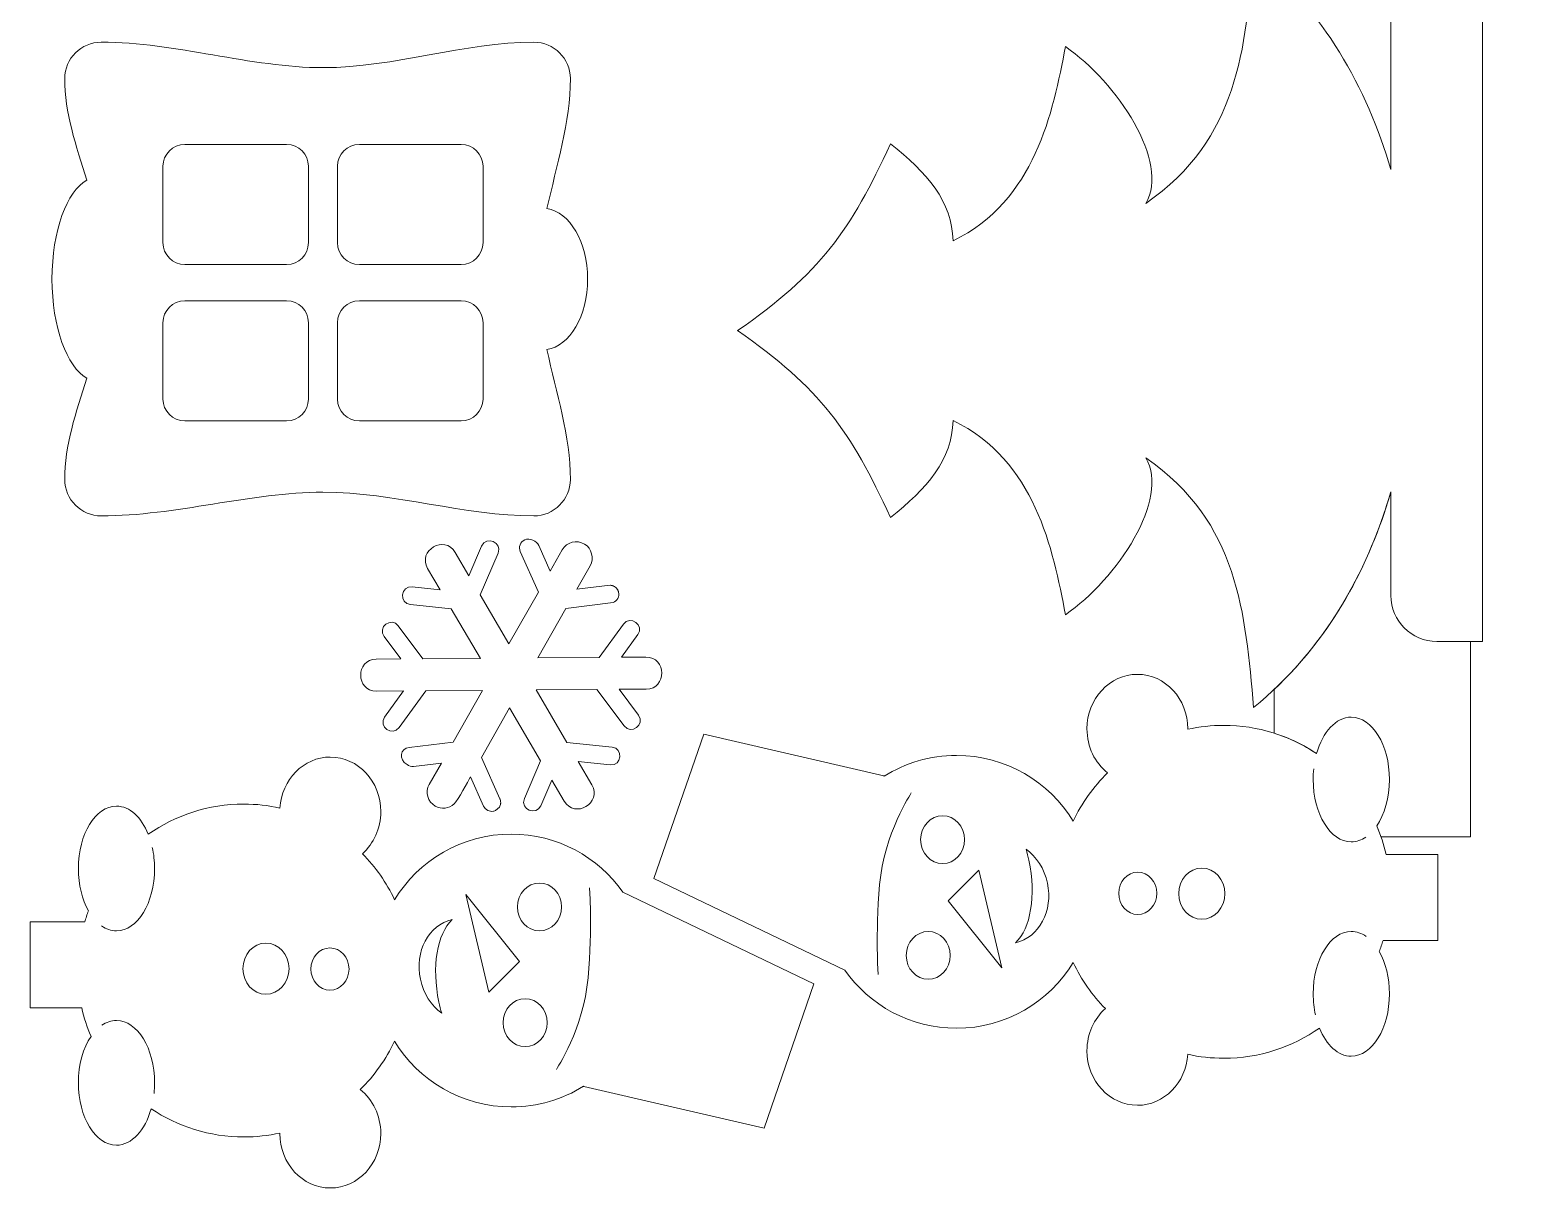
# Model space of a CAD drawing. Header units: centimetres. Extents: x -20.4 to 13.4, y -37.8 to 33.2.
# Drawn here: x 4.01 to 13.32, y 9.66 to 16.85 of the extents above; entities that cross this region are included whole.
import ezdxf

# ---------------------------------------------------------------- set-up
doc = ezdxf.new("R2010")
doc.units = ezdxf.units.CM
doc.header["$MEASUREMENT"] = 0
doc.layers.add('layer 1', color=7, linetype='Continuous')

msp = doc.modelspace()

# ---------------------------------------------------------------- linework, layer by layer
at = {"layer": 'layer 1', "color": 250, "lineweight": 9}
for points, knots in [([(8.20071, 23.41866), (7.5408, 22.75342), (6.83736, 22.04427), (6.39775, 21.60111), (6.39775, 21.60111), (6.39775, 21.60111), (6.39775, 20.8745), (6.39775, 20.8745), (6.39775, 20.8745), (6.43037, 20.88606), (6.46547, 20.89238), (6.50205, 20.89238), (6.50205, 20.89238), (6.67436, 20.89238), (6.81409, 20.75265), (6.81409, 20.58034), (6.81409, 20.58034), (6.81409, 20.40803), (6.67436, 20.2683), (6.50205, 20.2683), (6.50205, 20.2683), (6.46547, 20.2683), (6.43037, 20.27462), (6.39775, 20.28618), (6.39775, 20.28618), (6.39775, 20.28618), (6.39775, 19.55957), (6.39775, 19.55957), (6.39775, 19.55957), (6.83834, 19.1154), (7.53915, 18.40893), (8.20071, 17.74202), (8.20071, 17.74202), (8.20071, 17.74202), (9.78816, 17.74202), (9.78816, 17.74202), (9.78816, 17.74202), (9.78816, 17.74202), (9.78816, 18.03741), (9.78816, 18.03741), (9.78816, 18.03741), (9.78816, 18.03741), (11.43716, 18.03741), (11.43716, 18.03741), (11.43716, 18.03741), (11.43716, 18.03741), (11.43716, 17.74202), (11.43716, 17.74202), (11.43716, 17.74202), (11.43716, 17.74202), (12.4546, 17.74202), (12.4546, 17.74202), (12.4546, 17.74202), (12.4546, 17.74202), (12.4546, 15.98365), (12.4546, 15.98365), (12.4546, 15.98365), (12.30598, 16.49595), (12.03598, 16.96751), (11.60304, 17.3221), (11.60304, 17.3221), (11.54915, 16.73528), (11.5123, 16.17378), (10.93392, 15.77303), (10.93392, 15.77303), (11.0862, 16.02698), (10.7562, 16.52636), (10.43472, 16.74648), (10.43472, 16.74648), (10.35735, 16.33917), (10.2462, 15.788), (9.73737, 15.54143), (9.73737, 15.54143), (9.7323, 15.78383), (9.57484, 15.96604), (9.34812, 16.14342), (9.34812, 16.14342), (9.10523, 15.60836), (8.91071, 15.33655), (8.39952, 14.98333), (8.39952, 14.98333), (8.91071, 14.63011), (9.10523, 14.3583), (9.34812, 13.82324), (9.34812, 13.82324), (9.57484, 14.00062), (9.7323, 14.18283), (9.73737, 14.42523), (9.73737, 14.42523), (10.2462, 14.17866), (10.35735, 13.62749), (10.43472, 13.22018), (10.43472, 13.22018), (10.7562, 13.4403), (11.0862, 13.93968), (10.93392, 14.19363), (10.93392, 14.19363), (11.5123, 13.79288), (11.54915, 13.23138), (11.60304, 12.64456), (11.60304, 12.64456), (12.03598, 12.99915), (12.30598, 13.47071), (12.4546, 13.98301), (12.4546, 13.98301), (12.4546, 13.98301), (12.4546, 13.33905), (12.4546, 13.33905), (12.4546, 13.33905), (12.4546, 13.18229), (12.58285, 13.05404), (12.73961, 13.05404), (12.73961, 13.05404), (12.73961, 13.05404), (13.02462, 13.05404), (13.02462, 13.05404), (13.02462, 13.05404), (13.02462, 13.05404), (13.02462, 17.74202), (13.02462, 17.74202), (13.02462, 17.74202), (13.02462, 17.74202), (13.02462, 17.84522), (13.02462, 17.84522), (13.02462, 17.84522), (13.02462, 17.84522), (13.02462, 19.86046), (13.02462, 19.86046), (13.02462, 19.86046), (13.02462, 19.86046), (13.32462, 19.86046), (13.32462, 19.86046), (13.32462, 19.86046), (13.32462, 19.86046), (13.32462, 21.30022), (13.32462, 21.30022), (13.32462, 21.30022), (13.32462, 21.30022), (13.02462, 21.30022), (13.02462, 21.30022), (13.02462, 21.30022), (13.02462, 21.30022), (13.02462, 23.41866), (13.02462, 23.41866), (13.02462, 23.41866), (13.02462, 23.41866), (11.43716, 23.41866), (11.43716, 23.41866), (11.43716, 23.41866), (11.43716, 23.41866), (11.43716, 23.12327), (11.43716, 23.12327), (11.43716, 23.12327), (11.43716, 23.12327), (9.78816, 23.12327), (9.78816, 23.12327), (9.78816, 23.12327), (9.78816, 23.12327), (9.78816, 23.41866), (9.78816, 23.41866), (9.78816, 23.41866), (9.78816, 23.41866), (8.20071, 23.41866), (8.20071, 23.41866)], [0, 0, 0, 0, 0.0238095, 0.0238095, 0.0238095, 0.0238095, 0.047619, 0.047619, 0.047619, 0.047619, 0.0714286, 0.0714286, 0.0714286, 0.0714286, 0.0952381, 0.0952381, 0.0952381, 0.0952381, 0.1190476, 0.1190476, 0.1190476, 0.1190476, 0.1428571, 0.1428571, 0.1428571, 0.1428571, 0.1666667, 0.1666667, 0.1666667, 0.1666667, 0.1904762, 0.1904762, 0.1904762, 0.1904762, 0.2142857, 0.2142857, 0.2142857, 0.2142857, 0.2380952, 0.2380952, 0.2380952, 0.2380952, 0.2619048, 0.2619048, 0.2619048, 0.2619048, 0.2857143, 0.2857143, 0.2857143, 0.2857143, 0.3095238, 0.3095238, 0.3095238, 0.3095238, 0.3333333, 0.3333333, 0.3333333, 0.3333333, 0.3571429, 0.3571429, 0.3571429, 0.3571429, 0.3809524, 0.3809524, 0.3809524, 0.3809524, 0.4047619, 0.4047619, 0.4047619, 0.4047619, 0.4285714, 0.4285714, 0.4285714, 0.4285714, 0.452381, 0.452381, 0.452381, 0.452381, 0.4761905, 0.4761905, 0.4761905, 0.4761905, 0.5, 0.5, 0.5, 0.5, 0.5238095, 0.5238095, 0.5238095, 0.5238095, 0.547619, 0.547619, 0.547619, 0.547619, 0.5714286, 0.5714286, 0.5714286, 0.5714286, 0.5952381, 0.5952381, 0.5952381, 0.5952381, 0.6190476, 0.6190476, 0.6190476, 0.6190476, 0.6428571, 0.6428571, 0.6428571, 0.6428571, 0.6666667, 0.6666667, 0.6666667, 0.6666667, 0.6904762, 0.6904762, 0.6904762, 0.6904762, 0.7142857, 0.7142857, 0.7142857, 0.7142857, 0.7380952, 0.7380952, 0.7380952, 0.7380952, 0.7619048, 0.7619048, 0.7619048, 0.7619048, 0.7857143, 0.7857143, 0.7857143, 0.7857143, 0.8095238, 0.8095238, 0.8095238, 0.8095238, 0.8333333, 0.8333333, 0.8333333, 0.8333333, 0.8571429, 0.8571429, 0.8571429, 0.8571429, 0.8809524, 0.8809524, 0.8809524, 0.8809524, 0.9047619, 0.9047619, 0.9047619, 0.9047619, 0.9285714, 0.9285714, 0.9285714, 0.9285714, 0.952381, 0.952381, 0.952381, 0.952381, 1, 1, 1, 1]), ([(9.30998, 12.21812), (9.44005, 12.29954), (9.59381, 12.34662), (9.75855, 12.34662), (9.75855, 12.34662), (10.06544, 12.34662), (10.33425, 12.18326), (10.48277, 11.93878), (10.48277, 11.93878), (10.53565, 12.05123), (10.60821, 12.15259), (10.69602, 12.23844), (10.69602, 12.23844), (10.61863, 12.3001), (10.5684, 12.3993), (10.5684, 12.51118), (10.5684, 12.51118), (10.5684, 12.69815), (10.70866, 12.84978), (10.8816, 12.84978), (10.8816, 12.84978), (11.05455, 12.84978), (11.19481, 12.69815), (11.19481, 12.51118), (11.19481, 12.51118), (11.19481, 12.51118), (11.19478, 12.5086), (11.19478, 12.5086), (11.19478, 12.5086), (11.26671, 12.52446), (11.34142, 12.53289), (11.41811, 12.53289), (11.41811, 12.53289), (11.63129, 12.53289), (11.82939, 12.46826), (11.99393, 12.35757), (11.99393, 12.35757), (12.03121, 12.49122), (12.1136, 12.58415), (12.20923, 12.58415), (12.20923, 12.58415), (12.33985, 12.58415), (12.44578, 12.41081), (12.44578, 12.19707), (12.44578, 12.19707), (12.44578, 12.08251), (12.41534, 11.97956), (12.36699, 11.90869), (12.36699, 11.90869), (12.39139, 11.85215), (12.41089, 11.793), (12.42495, 11.73177), (12.42495, 11.73177), (12.42495, 11.73177), (12.74578, 11.73177), (12.74578, 11.73177), (12.74578, 11.73177), (12.74578, 11.73177), (12.74578, 11.19842), (12.74578, 11.19842), (12.74578, 11.19842), (12.74578, 11.19842), (12.40638, 11.19842), (12.40638, 11.19842), (12.40638, 11.19842), (12.39929, 11.17516), (12.3914, 11.15225), (12.38275, 11.12972), (12.38275, 11.12972), (12.42186, 11.06067), (12.44578, 10.96825), (12.44578, 10.8667), (12.44578, 10.8667), (12.44578, 10.65296), (12.33985, 10.47962), (12.20923, 10.47962), (12.20923, 10.47962), (12.12656, 10.47962), (12.05378, 10.54908), (12.01149, 10.65426), (12.01149, 10.65426), (11.84358, 10.53619), (11.63894, 10.46682), (11.41811, 10.46682), (11.41811, 10.46682), (11.34119, 10.46682), (11.26625, 10.4753), (11.19412, 10.49126), (11.19412, 10.49126), (11.18354, 10.31463), (11.04765, 10.17484), (10.8816, 10.17484), (10.8816, 10.17484), (10.70866, 10.17484), (10.5684, 10.32647), (10.5684, 10.51344), (10.5684, 10.51344), (10.5684, 10.61864), (10.61281, 10.71266), (10.68245, 10.77477), (10.68245, 10.77477), (10.60072, 10.85768), (10.5329, 10.95432), (10.48277, 11.06093), (10.48277, 11.06093), (10.33425, 10.81644), (10.06544, 10.65309), (9.75855, 10.65309), (9.75855, 10.65309), (9.47187, 10.65309), (9.21847, 10.79568), (9.06527, 11.01374), (9.06527, 11.01374), (9.06527, 11.01374), (9.06505, 11.01267), (9.06505, 11.01267), (9.06505, 11.01267), (9.06505, 11.01267), (7.87992, 11.5822), (7.87992, 11.5822), (7.87992, 11.5822), (7.87992, 11.5822), (8.18912, 12.47845), (8.18912, 12.47845), (8.18912, 12.47845), (8.18912, 12.47845), (9.30805, 12.21889), (9.30805, 12.21889), (9.30805, 12.21889), (9.30805, 12.21889), (9.31002, 12.21831), (9.31002, 12.21831), (9.31002, 12.21831), (9.31002, 12.21831), (9.30998, 12.21812), (9.30998, 12.21812)], [0, 0, 0, 0, 0.0285714, 0.0285714, 0.0285714, 0.0285714, 0.0571429, 0.0571429, 0.0571429, 0.0571429, 0.0857143, 0.0857143, 0.0857143, 0.0857143, 0.1142857, 0.1142857, 0.1142857, 0.1142857, 0.1428571, 0.1428571, 0.1428571, 0.1428571, 0.1714286, 0.1714286, 0.1714286, 0.1714286, 0.2, 0.2, 0.2, 0.2, 0.2285714, 0.2285714, 0.2285714, 0.2285714, 0.2571429, 0.2571429, 0.2571429, 0.2571429, 0.2857143, 0.2857143, 0.2857143, 0.2857143, 0.3142857, 0.3142857, 0.3142857, 0.3142857, 0.3428571, 0.3428571, 0.3428571, 0.3428571, 0.3714286, 0.3714286, 0.3714286, 0.3714286, 0.4, 0.4, 0.4, 0.4, 0.4285714, 0.4285714, 0.4285714, 0.4285714, 0.4571429, 0.4571429, 0.4571429, 0.4571429, 0.4857143, 0.4857143, 0.4857143, 0.4857143, 0.5142857, 0.5142857, 0.5142857, 0.5142857, 0.5428571, 0.5428571, 0.5428571, 0.5428571, 0.5714286, 0.5714286, 0.5714286, 0.5714286, 0.6, 0.6, 0.6, 0.6, 0.6285714, 0.6285714, 0.6285714, 0.6285714, 0.6571429, 0.6571429, 0.6571429, 0.6571429, 0.6857143, 0.6857143, 0.6857143, 0.6857143, 0.7142857, 0.7142857, 0.7142857, 0.7142857, 0.7428571, 0.7428571, 0.7428571, 0.7428571, 0.7714286, 0.7714286, 0.7714286, 0.7714286, 0.8, 0.8, 0.8, 0.8, 0.8285714, 0.8285714, 0.8285714, 0.8285714, 0.8571429, 0.8571429, 0.8571429, 0.8571429, 0.8857143, 0.8857143, 0.8857143, 0.8857143, 0.9142857, 0.9142857, 0.9142857, 0.9142857, 0.9428571, 0.9428571, 0.9428571, 0.9428571, 1, 1, 1, 1]), ([(7.44318, 10.29314), (7.31311, 10.21172), (7.15935, 10.16464), (6.99461, 10.16464), (6.99461, 10.16464), (6.68772, 10.16464), (6.41891, 10.328), (6.27039, 10.57248), (6.27039, 10.57248), (6.21751, 10.46003), (6.14495, 10.35867), (6.05714, 10.27282), (6.05714, 10.27282), (6.13453, 10.21116), (6.18476, 10.11196), (6.18476, 10.00008), (6.18476, 10.00008), (6.18476, 9.81311), (6.0445, 9.66148), (5.87156, 9.66148), (5.87156, 9.66148), (5.69861, 9.66148), (5.55835, 9.81311), (5.55835, 10.00008), (5.55835, 10.00008), (5.55835, 10.00008), (5.55838, 10.00266), (5.55838, 10.00266), (5.55838, 10.00266), (5.48645, 9.9868), (5.41174, 9.97837), (5.33505, 9.97837), (5.33505, 9.97837), (5.12187, 9.97837), (4.92377, 10.043), (4.75923, 10.15369), (4.75923, 10.15369), (4.72195, 10.02004), (4.63956, 9.92711), (4.54393, 9.92711), (4.54393, 9.92711), (4.41331, 9.92711), (4.30738, 10.10045), (4.30738, 10.31419), (4.30738, 10.31419), (4.30738, 10.42875), (4.33782, 10.5317), (4.38617, 10.60257), (4.38617, 10.60257), (4.36177, 10.65911), (4.34227, 10.71826), (4.32821, 10.77949), (4.32821, 10.77949), (4.32821, 10.77949), (4.00738, 10.77949), (4.00738, 10.77949), (4.00738, 10.77949), (4.00738, 10.77949), (4.00738, 11.31284), (4.00738, 11.31284), (4.00738, 11.31284), (4.00738, 11.31284), (4.34678, 11.31284), (4.34678, 11.31284), (4.34678, 11.31284), (4.35387, 11.3361), (4.36176, 11.35901), (4.37041, 11.38154), (4.37041, 11.38154), (4.3313, 11.45059), (4.30738, 11.54301), (4.30738, 11.64456), (4.30738, 11.64456), (4.30738, 11.8583), (4.41331, 12.03164), (4.54393, 12.03164), (4.54393, 12.03164), (4.6266, 12.03164), (4.69938, 11.96218), (4.74167, 11.857), (4.74167, 11.857), (4.90958, 11.97507), (5.11422, 12.04444), (5.33505, 12.04444), (5.33505, 12.04444), (5.41197, 12.04444), (5.48691, 12.03596), (5.55904, 12.02), (5.55904, 12.02), (5.56962, 12.19663), (5.70551, 12.33642), (5.87156, 12.33642), (5.87156, 12.33642), (6.0445, 12.33642), (6.18476, 12.18479), (6.18476, 11.99782), (6.18476, 11.99782), (6.18476, 11.89262), (6.14035, 11.7986), (6.07071, 11.73649), (6.07071, 11.73649), (6.15244, 11.65358), (6.22026, 11.55694), (6.27039, 11.45033), (6.27039, 11.45033), (6.41891, 11.69482), (6.68772, 11.85817), (6.99461, 11.85817), (6.99461, 11.85817), (7.28129, 11.85817), (7.53469, 11.71558), (7.68789, 11.49752), (7.68789, 11.49752), (7.68789, 11.49752), (7.68811, 11.49859), (7.68811, 11.49859), (7.68811, 11.49859), (7.68811, 11.49859), (8.87324, 10.92906), (8.87324, 10.92906), (8.87324, 10.92906), (8.87324, 10.92906), (8.56404, 10.03281), (8.56404, 10.03281), (8.56404, 10.03281), (8.56404, 10.03281), (7.44511, 10.29237), (7.44511, 10.29237), (7.44511, 10.29237), (7.44511, 10.29237), (7.44314, 10.29295), (7.44314, 10.29295), (7.44314, 10.29295), (7.44314, 10.29295), (7.44318, 10.29314), (7.44318, 10.29314)], [0, 0, 0, 0, 0.0285714, 0.0285714, 0.0285714, 0.0285714, 0.0571429, 0.0571429, 0.0571429, 0.0571429, 0.0857143, 0.0857143, 0.0857143, 0.0857143, 0.1142857, 0.1142857, 0.1142857, 0.1142857, 0.1428571, 0.1428571, 0.1428571, 0.1428571, 0.1714286, 0.1714286, 0.1714286, 0.1714286, 0.2, 0.2, 0.2, 0.2, 0.2285714, 0.2285714, 0.2285714, 0.2285714, 0.2571429, 0.2571429, 0.2571429, 0.2571429, 0.2857143, 0.2857143, 0.2857143, 0.2857143, 0.3142857, 0.3142857, 0.3142857, 0.3142857, 0.3428571, 0.3428571, 0.3428571, 0.3428571, 0.3714286, 0.3714286, 0.3714286, 0.3714286, 0.4, 0.4, 0.4, 0.4, 0.4285714, 0.4285714, 0.4285714, 0.4285714, 0.4571429, 0.4571429, 0.4571429, 0.4571429, 0.4857143, 0.4857143, 0.4857143, 0.4857143, 0.5142857, 0.5142857, 0.5142857, 0.5142857, 0.5428571, 0.5428571, 0.5428571, 0.5428571, 0.5714286, 0.5714286, 0.5714286, 0.5714286, 0.6, 0.6, 0.6, 0.6, 0.6285714, 0.6285714, 0.6285714, 0.6285714, 0.6571429, 0.6571429, 0.6571429, 0.6571429, 0.6857143, 0.6857143, 0.6857143, 0.6857143, 0.7142857, 0.7142857, 0.7142857, 0.7142857, 0.7428571, 0.7428571, 0.7428571, 0.7428571, 0.7714286, 0.7714286, 0.7714286, 0.7714286, 0.8, 0.8, 0.8, 0.8, 0.8285714, 0.8285714, 0.8285714, 0.8285714, 0.8571429, 0.8571429, 0.8571429, 0.8571429, 0.8857143, 0.8857143, 0.8857143, 0.8857143, 0.9142857, 0.9142857, 0.9142857, 0.9142857, 0.9428571, 0.9428571, 0.9428571, 0.9428571, 1, 1, 1, 1]), ([(12.29997, 11.8395), (12.27203, 11.8205), (12.24138, 11.80999), (12.20923, 11.80999), (12.20923, 11.80999), (12.07862, 11.80999), (11.97268, 11.98333), (11.97268, 12.19707), (11.97268, 12.19707), (11.97268, 12.21961), (11.97386, 12.24172), (11.97612, 12.26319)], [0, 0, 0, 0, 0.25, 0.25, 0.25, 0.25, 0.5, 0.5, 0.5, 0.5, 1, 1, 1, 1]), ([(9.27263, 10.98629), (9.27263, 10.98629), (9.25373, 11.22606), (9.28154, 11.54431), (9.28154, 11.54431), (9.30935, 11.86256), (9.47797, 12.1135), (9.47797, 12.1135)], [0, 0, 0, 0, 0.3333333, 0.3333333, 0.3333333, 0.3333333, 1, 1, 1, 1]), ([(9.53555, 11.82376), (9.53555, 11.90571), (9.5967, 11.97218), (9.6721, 11.97218), (9.6721, 11.97218), (9.7475, 11.97218), (9.80865, 11.90571), (9.80865, 11.82376), (9.80865, 11.82376), (9.80865, 11.74181), (9.7475, 11.67534), (9.6721, 11.67534), (9.6721, 11.67534), (9.5967, 11.67534), (9.53555, 11.74181), (9.53555, 11.82376)], [0, 0, 0, 0, 0.2, 0.2, 0.2, 0.2, 0.4, 0.4, 0.4, 0.4, 0.6, 0.6, 0.6, 0.6, 1, 1, 1, 1]), ([(4.76662, 11.77541), (4.77559, 11.73455), (4.78048, 11.69048), (4.78048, 11.64456), (4.78048, 11.64456), (4.78048, 11.43082), (4.67454, 11.25748), (4.54393, 11.25748), (4.54393, 11.25748), (4.51128, 11.25748), (4.48016, 11.26832), (4.45186, 11.28791)], [0, 0, 0, 0, 0.25, 0.25, 0.25, 0.25, 0.5, 0.5, 0.5, 0.5, 1, 1, 1, 1]), ([(10.20771, 11.69584), (10.25473, 11.47579), (10.21792, 11.27253), (10.12562, 11.18323), (10.12562, 11.18323), (10.27138, 11.21753), (10.35946, 11.38243), (10.32275, 11.55424), (10.32275, 11.55424), (10.30359, 11.6439), (10.2542, 11.71795), (10.19043, 11.76426), (10.19043, 11.76426), (10.19693, 11.74208), (10.20271, 11.71924), (10.20771, 11.69584)], [0, 0, 0, 0, 0.2, 0.2, 0.2, 0.2, 0.4, 0.4, 0.4, 0.4, 0.6, 0.6, 0.6, 0.6, 1, 1, 1, 1]), ([(11.1378, 11.48855), (11.1378, 11.57614), (11.20196, 11.64717), (11.28107, 11.64717), (11.28107, 11.64717), (11.36019, 11.64717), (11.42435, 11.57614), (11.42435, 11.48855), (11.42435, 11.48855), (11.42435, 11.40095), (11.36019, 11.32992), (11.28107, 11.32992), (11.28107, 11.32992), (11.20196, 11.32992), (11.1378, 11.40095), (11.1378, 11.48855)], [0, 0, 0, 0, 0.2, 0.2, 0.2, 0.2, 0.4, 0.4, 0.4, 0.4, 0.6, 0.6, 0.6, 0.6, 1, 1, 1, 1]), ([(7.30666, 11.40586), (7.30666, 11.32391), (7.24551, 11.25744), (7.17011, 11.25744), (7.17011, 11.25744), (7.09472, 11.25744), (7.03357, 11.32391), (7.03357, 11.40586), (7.03357, 11.40586), (7.03357, 11.48781), (7.09472, 11.55428), (7.17011, 11.55428), (7.17011, 11.55428), (7.24551, 11.55428), (7.30666, 11.48781), (7.30666, 11.40586)], [0, 0, 0, 0, 0.2, 0.2, 0.2, 0.2, 0.4, 0.4, 0.4, 0.4, 0.6, 0.6, 0.6, 0.6, 1, 1, 1, 1]), ([(10.04018, 11.02822), (10.04018, 11.02822), (9.70772, 11.4438), (9.70772, 11.4438), (9.70772, 11.4438), (9.70772, 11.4438), (9.8977, 11.63378), (9.8977, 11.63378), (9.8977, 11.63378), (9.8977, 11.63378), (10.04018, 11.02822), (10.04018, 11.02822)], [0, 0, 0, 0, 0.25, 0.25, 0.25, 0.25, 0.5, 0.5, 0.5, 0.5, 1, 1, 1, 1]), ([(10.76556, 11.49066), (10.76556, 11.56307), (10.8186, 11.62179), (10.884, 11.62179), (10.884, 11.62179), (10.9494, 11.62179), (11.00244, 11.56307), (11.00244, 11.49066), (11.00244, 11.49066), (11.00244, 11.41825), (10.9494, 11.35953), (10.884, 11.35953), (10.884, 11.35953), (10.8186, 11.35953), (10.76556, 11.41825), (10.76556, 11.49066)], [0, 0, 0, 0, 0.2, 0.2, 0.2, 0.2, 0.4, 0.4, 0.4, 0.4, 0.6, 0.6, 0.6, 0.6, 1, 1, 1, 1]), ([(6.71298, 11.48304), (6.71298, 11.48304), (7.04544, 11.06746), (7.04544, 11.06746), (7.04544, 11.06746), (7.04544, 11.06746), (6.85546, 10.87748), (6.85546, 10.87748), (6.85546, 10.87748), (6.85546, 10.87748), (6.71298, 11.48304), (6.71298, 11.48304)], [0, 0, 0, 0, 0.25, 0.25, 0.25, 0.25, 0.5, 0.5, 0.5, 0.5, 1, 1, 1, 1]), ([(7.48053, 11.52497), (7.48053, 11.52497), (7.49943, 11.2852), (7.47162, 10.96695), (7.47162, 10.96695), (7.44381, 10.6487), (7.27519, 10.39776), (7.27519, 10.39776)], [0, 0, 0, 0, 0.3333333, 0.3333333, 0.3333333, 0.3333333, 1, 1, 1, 1]), ([(6.54545, 10.81542), (6.49843, 11.03547), (6.53524, 11.23873), (6.62754, 11.32803), (6.62754, 11.32803), (6.48178, 11.29373), (6.3937, 11.12883), (6.43041, 10.95702), (6.43041, 10.95702), (6.44957, 10.86736), (6.49896, 10.79331), (6.56273, 10.747), (6.56273, 10.747), (6.55623, 10.76918), (6.55045, 10.79202), (6.54545, 10.81542)], [0, 0, 0, 0, 0.2, 0.2, 0.2, 0.2, 0.4, 0.4, 0.4, 0.4, 0.6, 0.6, 0.6, 0.6, 1, 1, 1, 1]), ([(5.61536, 11.02271), (5.61536, 10.93512), (5.5512, 10.86409), (5.47209, 10.86409), (5.47209, 10.86409), (5.39297, 10.86409), (5.32881, 10.93512), (5.32881, 11.02271), (5.32881, 11.02271), (5.32881, 11.11031), (5.39297, 11.18134), (5.47209, 11.18134), (5.47209, 11.18134), (5.5512, 11.18134), (5.61536, 11.11031), (5.61536, 11.02271)], [0, 0, 0, 0, 0.2, 0.2, 0.2, 0.2, 0.4, 0.4, 0.4, 0.4, 0.6, 0.6, 0.6, 0.6, 1, 1, 1, 1]), ([(9.4465, 11.1054), (9.4465, 11.18735), (9.50765, 11.25382), (9.58305, 11.25382), (9.58305, 11.25382), (9.65844, 11.25382), (9.71959, 11.18735), (9.71959, 11.1054), (9.71959, 11.1054), (9.71959, 11.02345), (9.65844, 10.95698), (9.58305, 10.95698), (9.58305, 10.95698), (9.50765, 10.95698), (9.4465, 11.02345), (9.4465, 11.1054)], [0, 0, 0, 0, 0.2, 0.2, 0.2, 0.2, 0.4, 0.4, 0.4, 0.4, 0.6, 0.6, 0.6, 0.6, 1, 1, 1, 1]), ([(11.98654, 10.73585), (11.97757, 10.77671), (11.97268, 10.82078), (11.97268, 10.8667), (11.97268, 10.8667), (11.97268, 11.08044), (12.07862, 11.25378), (12.20923, 11.25378), (12.20923, 11.25378), (12.24188, 11.25378), (12.273, 11.24294), (12.3013, 11.22335)], [0, 0, 0, 0, 0.25, 0.25, 0.25, 0.25, 0.5, 0.5, 0.5, 0.5, 1, 1, 1, 1]), ([(5.9876, 11.0206), (5.9876, 10.94819), (5.93456, 10.88947), (5.86916, 10.88947), (5.86916, 10.88947), (5.80376, 10.88947), (5.75072, 10.94819), (5.75072, 11.0206), (5.75072, 11.0206), (5.75072, 11.09301), (5.80376, 11.15173), (5.86916, 11.15173), (5.86916, 11.15173), (5.93456, 11.15173), (5.9876, 11.09301), (5.9876, 11.0206)], [0, 0, 0, 0, 0.2, 0.2, 0.2, 0.2, 0.4, 0.4, 0.4, 0.4, 0.6, 0.6, 0.6, 0.6, 1, 1, 1, 1]), ([(7.21761, 10.6875), (7.21761, 10.60555), (7.15646, 10.53908), (7.08106, 10.53908), (7.08106, 10.53908), (7.00566, 10.53908), (6.94451, 10.60555), (6.94451, 10.6875), (6.94451, 10.6875), (6.94451, 10.76945), (7.00566, 10.83592), (7.08106, 10.83592), (7.08106, 10.83592), (7.15646, 10.83592), (7.21761, 10.76945), (7.21761, 10.6875)], [0, 0, 0, 0, 0.2, 0.2, 0.2, 0.2, 0.4, 0.4, 0.4, 0.4, 0.6, 0.6, 0.6, 0.6, 1, 1, 1, 1]), ([(4.45319, 10.67176), (4.48113, 10.69076), (4.51178, 10.70127), (4.54393, 10.70127), (4.54393, 10.70127), (4.67454, 10.70127), (4.78048, 10.52793), (4.78048, 10.31419), (4.78048, 10.31419), (4.78048, 10.29165), (4.7793, 10.26954), (4.77704, 10.24807)], [0, 0, 0, 0, 0.25, 0.25, 0.25, 0.25, 0.5, 0.5, 0.5, 0.5, 1, 1, 1, 1])]:
    msp.add_open_spline(points, degree=3, knots=knots, dxfattribs=at)
at = {"layer": 'layer 1', "color": 2, "lineweight": 9}
for points, knots in [([(7.36145, 14.05963), (7.36145, 14.32647), (7.27578, 14.59649), (7.21568, 14.86658), (7.21568, 14.86658), (7.35736, 14.88635), (7.46853, 15.07455), (7.46853, 15.30377), (7.46853, 15.30377), (7.46853, 15.53277), (7.35757, 15.72084), (7.21607, 15.7409), (7.21607, 15.7409), (7.27614, 16.00879), (7.36145, 16.27677), (7.36145, 16.54791), (7.36145, 16.54791), (7.36145, 16.67233), (7.25967, 16.77411), (7.13524, 16.77411), (7.13524, 16.77411), (6.70153, 16.77411), (6.27372, 16.61605), (5.82602, 16.61605), (5.82602, 16.61605), (5.37832, 16.61605), (4.91073, 16.77411), (4.44904, 16.77411), (4.44904, 16.77411), (4.32461, 16.77411), (4.22283, 16.67233), (4.22283, 16.54791), (4.22283, 16.54791), (4.22283, 16.33807), (4.2922, 16.12823), (4.36074, 15.9184), (4.36074, 15.9184), (4.2363, 15.85155), (4.14381, 15.60172), (4.14381, 15.30377), (4.14381, 15.30377), (4.14381, 15.00582), (4.2363, 14.75599), (4.36074, 14.68914), (4.36074, 14.68914), (4.2922, 14.4793), (4.22283, 14.26946), (4.22283, 14.05963), (4.22283, 14.05963), (4.22283, 13.93521), (4.32461, 13.83343), (4.44904, 13.83343), (4.44904, 13.83343), (4.91073, 13.83343), (5.37832, 13.9802), (5.82602, 13.9802), (5.82602, 13.9802), (6.27372, 13.9802), (6.70153, 13.83343), (7.13524, 13.83343), (7.13524, 13.83343), (7.25967, 13.83343), (7.36145, 13.93521), (7.36145, 14.05963)], [0, 0, 0, 0, 0.0588235, 0.0588235, 0.0588235, 0.0588235, 0.1176471, 0.1176471, 0.1176471, 0.1176471, 0.1764706, 0.1764706, 0.1764706, 0.1764706, 0.2352941, 0.2352941, 0.2352941, 0.2352941, 0.2941176, 0.2941176, 0.2941176, 0.2941176, 0.3529412, 0.3529412, 0.3529412, 0.3529412, 0.4117647, 0.4117647, 0.4117647, 0.4117647, 0.4705882, 0.4705882, 0.4705882, 0.4705882, 0.5294118, 0.5294118, 0.5294118, 0.5294118, 0.5882353, 0.5882353, 0.5882353, 0.5882353, 0.6470588, 0.6470588, 0.6470588, 0.6470588, 0.7058824, 0.7058824, 0.7058824, 0.7058824, 0.7647059, 0.7647059, 0.7647059, 0.7647059, 0.8235294, 0.8235294, 0.8235294, 0.8235294, 0.8823529, 0.8823529, 0.8823529, 0.8823529, 1, 1, 1, 1]), ([(5.7357, 15.52957), (5.7357, 15.52957), (5.7357, 16.00375), (5.7357, 16.00375), (5.7357, 16.00375), (5.7357, 16.07827), (5.67474, 16.13923), (5.60022, 16.13923), (5.60022, 16.13923), (5.60022, 16.13923), (4.96798, 16.13923), (4.96798, 16.13923), (4.96798, 16.13923), (4.89346, 16.13923), (4.8325, 16.07827), (4.8325, 16.00375), (4.8325, 16.00375), (4.8325, 16.00375), (4.8325, 15.52957), (4.8325, 15.52957), (4.8325, 15.52957), (4.8325, 15.45505), (4.89346, 15.39409), (4.96798, 15.39409), (4.96798, 15.39409), (4.96798, 15.39409), (5.60022, 15.39409), (5.60022, 15.39409), (5.60022, 15.39409), (5.67474, 15.39409), (5.7357, 15.45505), (5.7357, 15.52957)], [0, 0, 0, 0, 0.1111111, 0.1111111, 0.1111111, 0.1111111, 0.2222222, 0.2222222, 0.2222222, 0.2222222, 0.3333333, 0.3333333, 0.3333333, 0.3333333, 0.4444444, 0.4444444, 0.4444444, 0.4444444, 0.5555556, 0.5555556, 0.5555556, 0.5555556, 0.6666667, 0.6666667, 0.6666667, 0.6666667, 0.7777778, 0.7777778, 0.7777778, 0.7777778, 1, 1, 1, 1]), ([(6.81953, 15.52957), (6.81953, 15.52957), (6.81953, 16.00375), (6.81953, 16.00375), (6.81953, 16.00375), (6.81953, 16.07827), (6.75857, 16.13923), (6.68405, 16.13923), (6.68405, 16.13923), (6.68405, 16.13923), (6.05181, 16.13923), (6.05181, 16.13923), (6.05181, 16.13923), (5.97729, 16.13923), (5.91633, 16.07827), (5.91633, 16.00375), (5.91633, 16.00375), (5.91633, 16.00375), (5.91633, 15.52957), (5.91633, 15.52957), (5.91633, 15.52957), (5.91633, 15.45505), (5.97729, 15.39409), (6.05181, 15.39409), (6.05181, 15.39409), (6.05181, 15.39409), (6.68405, 15.39409), (6.68405, 15.39409), (6.68405, 15.39409), (6.75857, 15.39409), (6.81953, 15.45505), (6.81953, 15.52957)], [0, 0, 0, 0, 0.1111111, 0.1111111, 0.1111111, 0.1111111, 0.2222222, 0.2222222, 0.2222222, 0.2222222, 0.3333333, 0.3333333, 0.3333333, 0.3333333, 0.4444444, 0.4444444, 0.4444444, 0.4444444, 0.5555556, 0.5555556, 0.5555556, 0.5555556, 0.6666667, 0.6666667, 0.6666667, 0.6666667, 0.7777778, 0.7777778, 0.7777778, 0.7777778, 1, 1, 1, 1]), ([(5.7357, 14.55863), (5.7357, 14.55863), (5.7357, 15.03281), (5.7357, 15.03281), (5.7357, 15.03281), (5.7357, 15.10733), (5.67474, 15.16829), (5.60022, 15.16829), (5.60022, 15.16829), (5.60022, 15.16829), (4.96798, 15.16829), (4.96798, 15.16829), (4.96798, 15.16829), (4.89346, 15.16829), (4.8325, 15.10733), (4.8325, 15.03281), (4.8325, 15.03281), (4.8325, 15.03281), (4.8325, 14.55863), (4.8325, 14.55863), (4.8325, 14.55863), (4.8325, 14.48411), (4.89346, 14.42315), (4.96798, 14.42315), (4.96798, 14.42315), (4.96798, 14.42315), (5.60022, 14.42315), (5.60022, 14.42315), (5.60022, 14.42315), (5.67474, 14.42315), (5.7357, 14.48411), (5.7357, 14.55863)], [0, 0, 0, 0, 0.1111111, 0.1111111, 0.1111111, 0.1111111, 0.2222222, 0.2222222, 0.2222222, 0.2222222, 0.3333333, 0.3333333, 0.3333333, 0.3333333, 0.4444444, 0.4444444, 0.4444444, 0.4444444, 0.5555556, 0.5555556, 0.5555556, 0.5555556, 0.6666667, 0.6666667, 0.6666667, 0.6666667, 0.7777778, 0.7777778, 0.7777778, 0.7777778, 1, 1, 1, 1]), ([(6.81953, 14.55863), (6.81953, 14.55863), (6.81953, 15.03281), (6.81953, 15.03281), (6.81953, 15.03281), (6.81953, 15.10733), (6.75857, 15.16829), (6.68405, 15.16829), (6.68405, 15.16829), (6.68405, 15.16829), (6.05181, 15.16829), (6.05181, 15.16829), (6.05181, 15.16829), (5.97729, 15.16829), (5.91633, 15.10733), (5.91633, 15.03281), (5.91633, 15.03281), (5.91633, 15.03281), (5.91633, 14.55863), (5.91633, 14.55863), (5.91633, 14.55863), (5.91633, 14.48411), (5.97729, 14.42315), (6.05181, 14.42315), (6.05181, 14.42315), (6.05181, 14.42315), (6.68405, 14.42315), (6.68405, 14.42315), (6.68405, 14.42315), (6.75857, 14.42315), (6.81953, 14.48411), (6.81953, 14.55863)], [0, 0, 0, 0, 0.1111111, 0.1111111, 0.1111111, 0.1111111, 0.2222222, 0.2222222, 0.2222222, 0.2222222, 0.3333333, 0.3333333, 0.3333333, 0.3333333, 0.4444444, 0.4444444, 0.4444444, 0.4444444, 0.5555556, 0.5555556, 0.5555556, 0.5555556, 0.6666667, 0.6666667, 0.6666667, 0.6666667, 0.7777778, 0.7777778, 0.7777778, 0.7777778, 1, 1, 1, 1]), ([(12.73961, 13.05404), (12.58285, 13.05404), (12.4546, 13.18229), (12.4546, 13.33905), (12.4546, 13.33905), (12.4546, 13.33905), (12.4546, 13.98301), (12.4546, 13.98301), (12.4546, 13.98301), (12.32102, 13.52255), (12.08938, 13.095), (11.7295, 12.75571), (11.7295, 12.75571), (11.7295, 12.75571), (11.7295, 12.4851), (11.7295, 12.4851), (11.7295, 12.4851), (11.82427, 12.45516), (11.91315, 12.41191), (11.99393, 12.35757), (11.99393, 12.35757), (12.03121, 12.49122), (12.1136, 12.58415), (12.20923, 12.58415), (12.20923, 12.58415), (12.33985, 12.58415), (12.44578, 12.41081), (12.44578, 12.19707), (12.44578, 12.19707), (12.44578, 12.08251), (12.41534, 11.97956), (12.36699, 11.90869), (12.36699, 11.90869), (12.37648, 11.88669), (12.38524, 11.86429), (12.39322, 11.84153), (12.39322, 11.84153), (12.39322, 11.84153), (12.94846, 11.84153), (12.94846, 11.84153), (12.94846, 11.84153), (12.94846, 11.84153), (12.94846, 13.05404), (12.94846, 13.05404), (12.94846, 13.05404), (12.94846, 13.05404), (12.73961, 13.05404), (12.73961, 13.05404)], [0, 0, 0, 0, 0.0769231, 0.0769231, 0.0769231, 0.0769231, 0.1538462, 0.1538462, 0.1538462, 0.1538462, 0.2307692, 0.2307692, 0.2307692, 0.2307692, 0.3076923, 0.3076923, 0.3076923, 0.3076923, 0.3846154, 0.3846154, 0.3846154, 0.3846154, 0.4615385, 0.4615385, 0.4615385, 0.4615385, 0.5384615, 0.5384615, 0.5384615, 0.5384615, 0.6153846, 0.6153846, 0.6153846, 0.6153846, 0.6923077, 0.6923077, 0.6923077, 0.6923077, 0.7692308, 0.7692308, 0.7692308, 0.7692308, 0.8461538, 0.8461538, 0.8461538, 0.8461538, 1, 1, 1, 1])]:
    msp.add_open_spline(points, degree=3, knots=knots, dxfattribs=at)
at = {"layer": 'layer 1', "color": 254, "lineweight": 9}
msp.add_open_spline([(6.62229, 13.25642), (6.62229, 13.25642), (6.80286, 12.94906), (6.80286, 12.94906), (6.80286, 12.94906), (6.80286, 12.94906), (6.44641, 12.94637), (6.44641, 12.94637), (6.44641, 12.94637), (6.44641, 12.94637), (6.29368, 13.15068), (6.29368, 13.15068), (6.29368, 13.15068), (6.25048, 13.20844), (6.1616, 13.14196), (6.2048, 13.08422), (6.2048, 13.08422), (6.2048, 13.08422), (6.30864, 12.94531), (6.30864, 12.94531), (6.30864, 12.94531), (6.30864, 12.94531), (6.15689, 12.94415), (6.15689, 12.94415), (6.15689, 12.94415), (6.02663, 12.94315), (6.02819, 12.74443), (6.15842, 12.7454), (6.15842, 12.7454), (6.15842, 12.7454), (6.32597, 12.74669), (6.32597, 12.74669), (6.32597, 12.74669), (6.32597, 12.74669), (6.20859, 12.58456), (6.20859, 12.58456), (6.20859, 12.58456), (6.16631, 12.52617), (6.25615, 12.46104), (6.29847, 12.51947), (6.29847, 12.51947), (6.29847, 12.51947), (6.46375, 12.74774), (6.46375, 12.74774), (6.46375, 12.74774), (6.46375, 12.74774), (6.81682, 12.75041), (6.81682, 12.75041), (6.81682, 12.75041), (6.81682, 12.75041), (6.63452, 12.42907), (6.63452, 12.42907), (6.63452, 12.42907), (6.63452, 12.42907), (6.36129, 12.3966), (6.36129, 12.3966), (6.36129, 12.3966), (6.30476, 12.38988), (6.29309, 12.32086), (6.34792, 12.28973), (6.34792, 12.28973), (6.35903, 12.28107), (6.37343, 12.27663), (6.38846, 12.2784), (6.38846, 12.2784), (6.38846, 12.2784), (6.56067, 12.29889), (6.56067, 12.29889), (6.56067, 12.29889), (6.56067, 12.29889), (6.48581, 12.1669), (6.48581, 12.1669), (6.48581, 12.1669), (6.45883, 12.11935), (6.47566, 12.05842), (6.52321, 12.03143), (6.52321, 12.03143), (6.56043, 12.01057), (6.60906, 12.01575), (6.64023, 12.0454), (6.64023, 12.0454), (6.66726, 12.07107), (6.72408, 12.18413), (6.74136, 12.21459), (6.74136, 12.21459), (6.74136, 12.21459), (6.82305, 12.03186), (6.82305, 12.03186), (6.82305, 12.03186), (6.83381, 12.00855), (6.85912, 11.99536), (6.88436, 12.00005), (6.88436, 12.00005), (6.88436, 12.00005), (6.88572, 12.00034), (6.88572, 12.00034), (6.88572, 12.00034), (6.88572, 12.00034), (6.89239, 12.00227), (6.89239, 12.00227), (6.89239, 12.00227), (6.89239, 12.00227), (6.89632, 12.00387), (6.89632, 12.00387), (6.89632, 12.00387), (6.89632, 12.00387), (6.92077, 12.02517), (6.92077, 12.02517), (6.92077, 12.02517), (6.92077, 12.02517), (6.92392, 12.03106), (6.92392, 12.03106), (6.92392, 12.03106), (6.92392, 12.03106), (6.92749, 12.04109), (6.92749, 12.04109), (6.92749, 12.04109), (6.92749, 12.04109), (6.92809, 12.04371), (6.92809, 12.04371), (6.92809, 12.04371), (6.92809, 12.04371), (6.9289, 12.04899), (6.9289, 12.04899), (6.9289, 12.04899), (6.9289, 12.04899), (6.92901, 12.05033), (6.92901, 12.05033), (6.92901, 12.05033), (6.92901, 12.05033), (6.9291, 12.05168), (6.9291, 12.05168), (6.9291, 12.05168), (6.9291, 12.05168), (6.92882, 12.06112), (6.92882, 12.06112), (6.92882, 12.06112), (6.92882, 12.06112), (6.9279, 12.06653), (6.9279, 12.06653), (6.9279, 12.06653), (6.9279, 12.06653), (6.92599, 12.07322), (6.92599, 12.07322), (6.92599, 12.07322), (6.92599, 12.07322), (6.92549, 12.07454), (6.92549, 12.07454), (6.92549, 12.07454), (6.92549, 12.07454), (6.92498, 12.07588), (6.92498, 12.07588), (6.92498, 12.07588), (6.92498, 12.07588), (6.92438, 12.07717), (6.92438, 12.07717), (6.92438, 12.07717), (6.92438, 12.07717), (6.80935, 12.33443), (6.80935, 12.33443), (6.80935, 12.33443), (6.80935, 12.33443), (6.98354, 12.64152), (6.98354, 12.64152), (6.98354, 12.64152), (6.98354, 12.64152), (7.17672, 12.31274), (7.17672, 12.31274), (7.17672, 12.31274), (7.17672, 12.31274), (7.07615, 12.07831), (7.07615, 12.07831), (7.07615, 12.07831), (7.04773, 12.01199), (7.14973, 11.96832), (7.17814, 12.03456), (7.17814, 12.03456), (7.17814, 12.03456), (7.24652, 12.19396), (7.24652, 12.19396), (7.24652, 12.19396), (7.24652, 12.19396), (7.3234, 12.06312), (7.3234, 12.06312), (7.3234, 12.06312), (7.38937, 11.95084), (7.56073, 12.05151), (7.49475, 12.16379), (7.49475, 12.16379), (7.49475, 12.16379), (7.40986, 12.30828), (7.40986, 12.30828), (7.40986, 12.30828), (7.40986, 12.30828), (7.60896, 12.28767), (7.60896, 12.28767), (7.60896, 12.28767), (7.68067, 12.28023), (7.69214, 12.39064), (7.62039, 12.39808), (7.62039, 12.39808), (7.62039, 12.39808), (7.34007, 12.42706), (7.34007, 12.42706), (7.34007, 12.42706), (7.34007, 12.42706), (7.14861, 12.75294), (7.14861, 12.75294), (7.14861, 12.75294), (7.14861, 12.75294), (7.52656, 12.75581), (7.52656, 12.75581), (7.52656, 12.75581), (7.52656, 12.75581), (7.69528, 12.53008), (7.69528, 12.53008), (7.69528, 12.53008), (7.73848, 12.47229), (7.82733, 12.53879), (7.78416, 12.59653), (7.78416, 12.59653), (7.78416, 12.59653), (7.66432, 12.75686), (7.66432, 12.75686), (7.66432, 12.75686), (7.66432, 12.75686), (7.8319, 12.75812), (7.8319, 12.75812), (7.8319, 12.75812), (7.96213, 12.75912), (7.96061, 12.95785), (7.83038, 12.95686), (7.83038, 12.95686), (7.83038, 12.95686), (7.67864, 12.95571), (7.67864, 12.95571), (7.67864, 12.95571), (7.67864, 12.95571), (7.78037, 13.09619), (7.78037, 13.09619), (7.78037, 13.09619), (7.82265, 13.15457), (7.73282, 13.21971), (7.69048, 13.16128), (7.69048, 13.16128), (7.69048, 13.16128), (7.54086, 12.95468), (7.54086, 12.95468), (7.54086, 12.95468), (7.54086, 12.95468), (7.15954, 12.95177), (7.15954, 12.95177), (7.15954, 12.95177), (7.15954, 12.95177), (7.33376, 13.25888), (7.33376, 13.25888), (7.33376, 13.25888), (7.33376, 13.25888), (7.62713, 13.29553), (7.62713, 13.29553), (7.62713, 13.29553), (7.65205, 13.30553), (7.66739, 13.33282), (7.66118, 13.35939), (7.66118, 13.35939), (7.66118, 13.35939), (7.66011, 13.36342), (7.66011, 13.36342), (7.66011, 13.36342), (7.66011, 13.36342), (7.65924, 13.36604), (7.65924, 13.36604), (7.65924, 13.36604), (7.65924, 13.36604), (7.65876, 13.36735), (7.65876, 13.36735), (7.65876, 13.36735), (7.65876, 13.36735), (7.65824, 13.36862), (7.65824, 13.36862), (7.65824, 13.36862), (7.65824, 13.36862), (7.65714, 13.37111), (7.65714, 13.37111), (7.65714, 13.37111), (7.65714, 13.37111), (7.65588, 13.37352), (7.65588, 13.37352), (7.65588, 13.37352), (7.65588, 13.37352), (7.65526, 13.37471), (7.65526, 13.37471), (7.65526, 13.37471), (7.65526, 13.37471), (7.65456, 13.37585), (7.65456, 13.37585), (7.65456, 13.37585), (7.65456, 13.37585), (7.65072, 13.38138), (7.65072, 13.38138), (7.65072, 13.38138), (7.65072, 13.38138), (7.6499, 13.38243), (7.6499, 13.38243), (7.6499, 13.38243), (7.6499, 13.38243), (7.64903, 13.38344), (7.64903, 13.38344), (7.64903, 13.38344), (7.64903, 13.38344), (7.64439, 13.38821), (7.64439, 13.38821), (7.64439, 13.38821), (7.64439, 13.38821), (7.64236, 13.38997), (7.64236, 13.38997), (7.64236, 13.38997), (7.64236, 13.38997), (7.64132, 13.39082), (7.64132, 13.39082), (7.64132, 13.39082), (7.64132, 13.39082), (7.64028, 13.39161), (7.64028, 13.39161), (7.64028, 13.39161), (7.64028, 13.39161), (7.6392, 13.3924), (7.6392, 13.3924), (7.6392, 13.3924), (7.6392, 13.3924), (7.63697, 13.3939), (7.63697, 13.3939), (7.63697, 13.3939), (7.63697, 13.3939), (7.63585, 13.39461), (7.63585, 13.39461), (7.63585, 13.39461), (7.63585, 13.39461), (7.63116, 13.39715), (7.63116, 13.39715), (7.63116, 13.39715), (7.63116, 13.39715), (7.62993, 13.39772), (7.62993, 13.39772), (7.62993, 13.39772), (7.62993, 13.39772), (7.62871, 13.39825), (7.62871, 13.39825), (7.62871, 13.39825), (7.62871, 13.39825), (7.62748, 13.39878), (7.62748, 13.39878), (7.62748, 13.39878), (7.62748, 13.39878), (7.62497, 13.39971), (7.62497, 13.39971), (7.62497, 13.39971), (7.62497, 13.39971), (7.62368, 13.40014), (7.62368, 13.40014), (7.62368, 13.40014), (7.62368, 13.40014), (7.62238, 13.40054), (7.62238, 13.40054), (7.62238, 13.40054), (7.62238, 13.40054), (7.61975, 13.40124), (7.61975, 13.40124), (7.61975, 13.40124), (7.61975, 13.40124), (7.61844, 13.40153), (7.61844, 13.40153), (7.61844, 13.40153), (7.61844, 13.40153), (7.61712, 13.40179), (7.61712, 13.40179), (7.61712, 13.40179), (7.61712, 13.40179), (7.61441, 13.40222), (7.61441, 13.40222), (7.61441, 13.40222), (7.61441, 13.40222), (7.61168, 13.40252), (7.61168, 13.40252), (7.61168, 13.40252), (7.61168, 13.40252), (7.60892, 13.4027), (7.60892, 13.4027), (7.60892, 13.4027), (7.60892, 13.4027), (7.40173, 13.37871), (7.40173, 13.37871), (7.40173, 13.37871), (7.40173, 13.37871), (7.48441, 13.52448), (7.48441, 13.52448), (7.48441, 13.52448), (7.51062, 13.57108), (7.49447, 13.63053), (7.44933, 13.6586), (7.44933, 13.6586), (7.40113, 13.68648), (7.33939, 13.67164), (7.31154, 13.62254), (7.31154, 13.62254), (7.31154, 13.62254), (7.23666, 13.49054), (7.23666, 13.49054), (7.23666, 13.49054), (7.23666, 13.49054), (7.16589, 13.64888), (7.16589, 13.64888), (7.16589, 13.64888), (7.1528, 13.6782), (7.10831, 13.69816), (7.07852, 13.68486), (7.07852, 13.68486), (7.05064, 13.67239), (7.03806, 13.63945), (7.0505, 13.61158), (7.0505, 13.61158), (7.0505, 13.61158), (7.16283, 13.36038), (7.16283, 13.36038), (7.16283, 13.36038), (7.16283, 13.36038), (6.98053, 13.03902), (6.98053, 13.03902), (6.98053, 13.03902), (6.98053, 13.03902), (6.80168, 13.34345), (6.80168, 13.34345), (6.80168, 13.34345), (6.80168, 13.34345), (6.91281, 13.60243), (6.91281, 13.60243), (6.91281, 13.60243), (6.94123, 13.66876), (6.83923, 13.71245), (6.8108, 13.64619), (6.8108, 13.64619), (6.8108, 13.64619), (6.73188, 13.46224), (6.73188, 13.46224), (6.73188, 13.46224), (6.73188, 13.46224), (6.64701, 13.60671), (6.64701, 13.60671), (6.64701, 13.60671), (6.58103, 13.719), (6.40967, 13.61837), (6.47564, 13.50605), (6.47564, 13.50605), (6.47564, 13.50605), (6.5525, 13.37521), (6.5525, 13.37521), (6.5525, 13.37521), (6.5525, 13.37521), (6.38, 13.39307), (6.38, 13.39307), (6.38, 13.39307), (6.30828, 13.40052), (6.29681, 13.29012), (6.36856, 13.28267), (6.36856, 13.28267), (6.36856, 13.28267), (6.62229, 13.25642), (6.62229, 13.25642)], degree=3, knots=[0, 0, 0, 0, 0.0084746, 0.0084746, 0.0084746, 0.0084746, 0.0169492, 0.0169492, 0.0169492, 0.0169492, 0.0254237, 0.0254237, 0.0254237, 0.0254237, 0.0338983, 0.0338983, 0.0338983, 0.0338983, 0.0423729, 0.0423729, 0.0423729, 0.0423729, 0.0508475, 0.0508475, 0.0508475, 0.0508475, 0.059322, 0.059322, 0.059322, 0.059322, 0.0677966, 0.0677966, 0.0677966, 0.0677966, 0.0762712, 0.0762712, 0.0762712, 0.0762712, 0.0847458, 0.0847458, 0.0847458, 0.0847458, 0.0932203, 0.0932203, 0.0932203, 0.0932203, 0.1016949, 0.1016949, 0.1016949, 0.1016949, 0.1101695, 0.1101695, 0.1101695, 0.1101695, 0.1186441, 0.1186441, 0.1186441, 0.1186441, 0.1271186, 0.1271186, 0.1271186, 0.1271186, 0.1355932, 0.1355932, 0.1355932, 0.1355932, 0.1440678, 0.1440678, 0.1440678, 0.1440678, 0.1525424, 0.1525424, 0.1525424, 0.1525424, 0.1610169, 0.1610169, 0.1610169, 0.1610169, 0.1694915, 0.1694915, 0.1694915, 0.1694915, 0.1779661, 0.1779661, 0.1779661, 0.1779661, 0.1864407, 0.1864407, 0.1864407, 0.1864407, 0.1949153, 0.1949153, 0.1949153, 0.1949153, 0.2033898, 0.2033898, 0.2033898, 0.2033898, 0.2118644, 0.2118644, 0.2118644, 0.2118644, 0.220339, 0.220339, 0.220339, 0.220339, 0.2288136, 0.2288136, 0.2288136, 0.2288136, 0.2372881, 0.2372881, 0.2372881, 0.2372881, 0.2457627, 0.2457627, 0.2457627, 0.2457627, 0.2542373, 0.2542373, 0.2542373, 0.2542373, 0.2627119, 0.2627119, 0.2627119, 0.2627119, 0.2711864, 0.2711864, 0.2711864, 0.2711864, 0.279661, 0.279661, 0.279661, 0.279661, 0.2881356, 0.2881356, 0.2881356, 0.2881356, 0.2966102, 0.2966102, 0.2966102, 0.2966102, 0.3050847, 0.3050847, 0.3050847, 0.3050847, 0.3135593, 0.3135593, 0.3135593, 0.3135593, 0.3220339, 0.3220339, 0.3220339, 0.3220339, 0.3305085, 0.3305085, 0.3305085, 0.3305085, 0.3389831, 0.3389831, 0.3389831, 0.3389831, 0.3474576, 0.3474576, 0.3474576, 0.3474576, 0.3559322, 0.3559322, 0.3559322, 0.3559322, 0.3644068, 0.3644068, 0.3644068, 0.3644068, 0.3728814, 0.3728814, 0.3728814, 0.3728814, 0.3813559, 0.3813559, 0.3813559, 0.3813559, 0.3898305, 0.3898305, 0.3898305, 0.3898305, 0.3983051, 0.3983051, 0.3983051, 0.3983051, 0.4067797, 0.4067797, 0.4067797, 0.4067797, 0.4152542, 0.4152542, 0.4152542, 0.4152542, 0.4237288, 0.4237288, 0.4237288, 0.4237288, 0.4322034, 0.4322034, 0.4322034, 0.4322034, 0.440678, 0.440678, 0.440678, 0.440678, 0.4491525, 0.4491525, 0.4491525, 0.4491525, 0.4576271, 0.4576271, 0.4576271, 0.4576271, 0.4661017, 0.4661017, 0.4661017, 0.4661017, 0.4745763, 0.4745763, 0.4745763, 0.4745763, 0.4830508, 0.4830508, 0.4830508, 0.4830508, 0.4915254, 0.4915254, 0.4915254, 0.4915254, 0.5, 0.5, 0.5, 0.5, 0.5084746, 0.5084746, 0.5084746, 0.5084746, 0.5169492, 0.5169492, 0.5169492, 0.5169492, 0.5254237, 0.5254237, 0.5254237, 0.5254237, 0.5338983, 0.5338983, 0.5338983, 0.5338983, 0.5423729, 0.5423729, 0.5423729, 0.5423729, 0.5508475, 0.5508475, 0.5508475, 0.5508475, 0.559322, 0.559322, 0.559322, 0.559322, 0.5677966, 0.5677966, 0.5677966, 0.5677966, 0.5762712, 0.5762712, 0.5762712, 0.5762712, 0.5847458, 0.5847458, 0.5847458, 0.5847458, 0.5932203, 0.5932203, 0.5932203, 0.5932203, 0.6016949, 0.6016949, 0.6016949, 0.6016949, 0.6101695, 0.6101695, 0.6101695, 0.6101695, 0.6186441, 0.6186441, 0.6186441, 0.6186441, 0.6271186, 0.6271186, 0.6271186, 0.6271186, 0.6355932, 0.6355932, 0.6355932, 0.6355932, 0.6440678, 0.6440678, 0.6440678, 0.6440678, 0.6525424, 0.6525424, 0.6525424, 0.6525424, 0.6610169, 0.6610169, 0.6610169, 0.6610169, 0.6694915, 0.6694915, 0.6694915, 0.6694915, 0.6779661, 0.6779661, 0.6779661, 0.6779661, 0.6864407, 0.6864407, 0.6864407, 0.6864407, 0.6949153, 0.6949153, 0.6949153, 0.6949153, 0.7033898, 0.7033898, 0.7033898, 0.7033898, 0.7118644, 0.7118644, 0.7118644, 0.7118644, 0.720339, 0.720339, 0.720339, 0.720339, 0.7288136, 0.7288136, 0.7288136, 0.7288136, 0.7372881, 0.7372881, 0.7372881, 0.7372881, 0.7457627, 0.7457627, 0.7457627, 0.7457627, 0.7542373, 0.7542373, 0.7542373, 0.7542373, 0.7627119, 0.7627119, 0.7627119, 0.7627119, 0.7711864, 0.7711864, 0.7711864, 0.7711864, 0.779661, 0.779661, 0.779661, 0.779661, 0.7881356, 0.7881356, 0.7881356, 0.7881356, 0.7966102, 0.7966102, 0.7966102, 0.7966102, 0.8050847, 0.8050847, 0.8050847, 0.8050847, 0.8135593, 0.8135593, 0.8135593, 0.8135593, 0.8220339, 0.8220339, 0.8220339, 0.8220339, 0.8305085, 0.8305085, 0.8305085, 0.8305085, 0.8389831, 0.8389831, 0.8389831, 0.8389831, 0.8474576, 0.8474576, 0.8474576, 0.8474576, 0.8559322, 0.8559322, 0.8559322, 0.8559322, 0.8644068, 0.8644068, 0.8644068, 0.8644068, 0.8728814, 0.8728814, 0.8728814, 0.8728814, 0.8813559, 0.8813559, 0.8813559, 0.8813559, 0.8898305, 0.8898305, 0.8898305, 0.8898305, 0.8983051, 0.8983051, 0.8983051, 0.8983051, 0.9067797, 0.9067797, 0.9067797, 0.9067797, 0.9152542, 0.9152542, 0.9152542, 0.9152542, 0.9237288, 0.9237288, 0.9237288, 0.9237288, 0.9322034, 0.9322034, 0.9322034, 0.9322034, 0.940678, 0.940678, 0.940678, 0.940678, 0.9491525, 0.9491525, 0.9491525, 0.9491525, 0.9576271, 0.9576271, 0.9576271, 0.9576271, 0.9661017, 0.9661017, 0.9661017, 0.9661017, 0.9745763, 0.9745763, 0.9745763, 0.9745763, 0.9830508, 0.9830508, 0.9830508, 0.9830508, 1, 1, 1, 1], dxfattribs=at)

doc.saveas('drawing.dxf')
